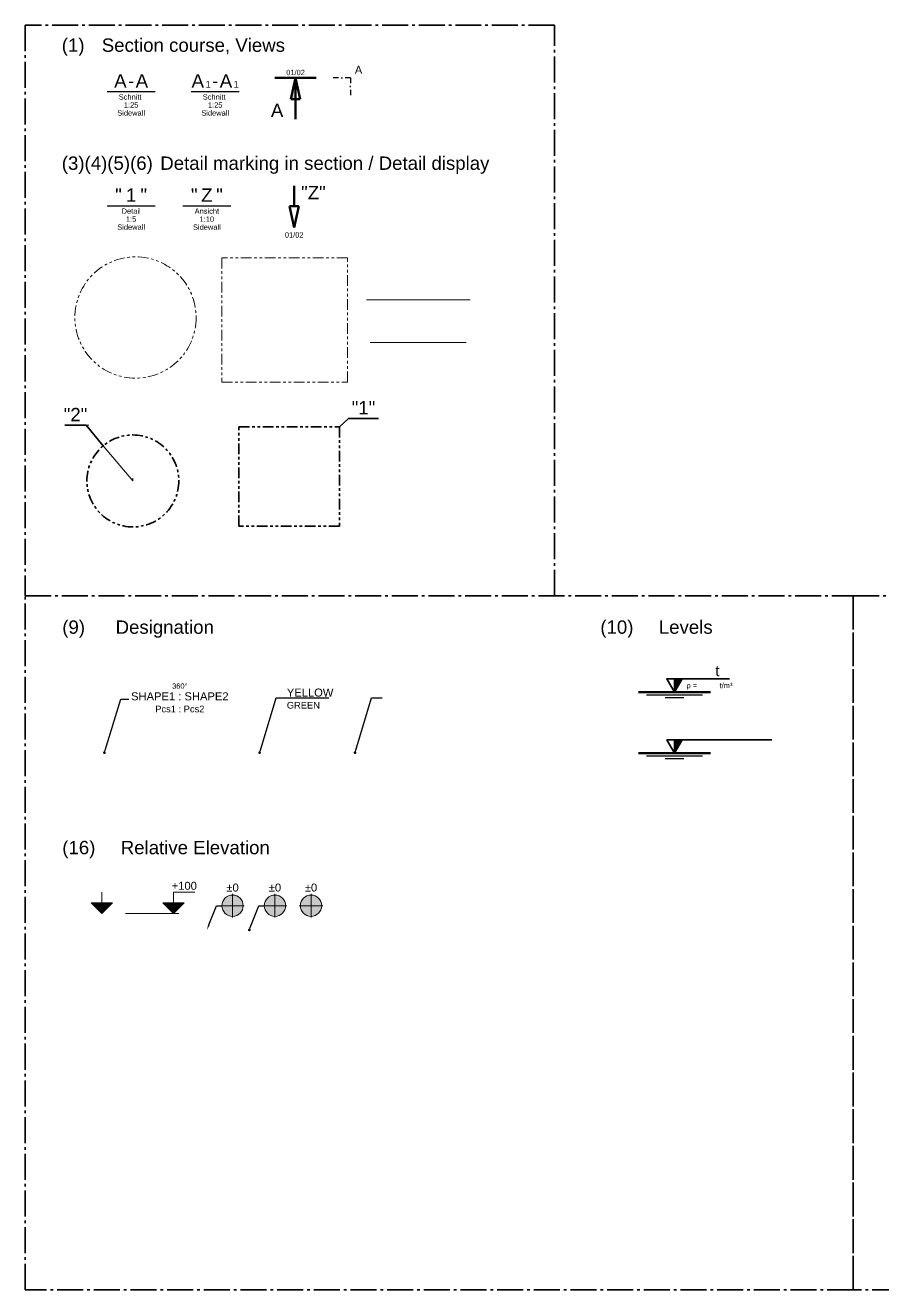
# Paper-space layout 'TEMPLATE' of a CAD drawing. Header units: millimetres. Extents: x 10 to 768, y 361 to 835.
# Drawn here: x 10.3 to 332.3, y 360.7 to 834.8 of the extents above; entities that cross this region are included whole.
import ezdxf
from ezdxf import colors
from ezdxf.entities.mleader import LeaderData, LeaderLine
from ezdxf.enums import TextEntityAlignment as Align
from ezdxf.math import Vec2, Vec3

# ---------------------------------------------------------------- set-up
doc = ezdxf.new("R2010")
doc.units = ezdxf.units.MM
doc.linetypes.add('ACDINTGB', pattern=[9, 4, -1, 1, -1, 1, -1])
doc.linetypes.add('AM_DIN_G_W050', pattern=[13.75, 9.75, -1.5, 1, -1.5])
for name, color, linetype in [('CDL_LANGUAGE_DE', 3, 'Continuous'), ('CDL_TITLE_BLOCK', 7, 'Continuous'), ('CDL_TITLE_BLOCK_GREEN', 3, 'Continuous'), ('CDL_TITLE_BLOCK_RED', 1, 'Continuous')]:
    doc.layers.add(name, color=color, linetype=linetype)
for name, color, linetype, lineweight in [('CDT_025', 3, 'Continuous', 25), ('CDT_035', 2, 'Continuous', 35), ('CDT_050', 1, 'Continuous', 50), ('CDT_070', 7, 'Continuous', 50), ('CDT_ANNOTATION', 4, 'Continuous', 18), ('CDT_DETAIL_01', 4, 'ACDINTGB', 18), ('CDT_DETAIL_02', 4, 'Amzigzag', 18), ('CDT_DETAIL_03', 2, 'ACDINTGB', 35), ('CDT_LEVEL', 4, 'Continuous', 18), ('Kontur_025', 3, 'Continuous', 25), ('Mitte_035', 2, 'AM_DIN_G_W050', 35)]:
    doc.layers.add(name, color=color, linetype=linetype, lineweight=lineweight)
for name, color, linetype, lineweight, true_color in [('CDT_HATCH_BLACK', 7, 'Continuous', 15, 0x000000), ('CDT_HATCH_WHITE', 7, 'Continuous', 15, 0xffffff), ('DEFINE_QUALITY', 7, 'Continuous', 18, 0x31dd76)]:
    doc.layers.add(name, color=color, linetype=linetype, lineweight=lineweight, true_color=true_color)
doc.layers.add('CDT_INVISIBLE', color=5, linetype='Continuous', lineweight=5, plot=False)
doc.styles.add('RHI_HEADER2017-H1_5', font='arial.ttf', dxfattribs={"height": 1.5})
doc.styles.add('RHI_HEADER2017-H2', font='arial.ttf', dxfattribs={"height": 2})
doc.styles.add('RHI_HEADER2017-H2_5', font='arial.ttf', dxfattribs={"height": 2.5})
doc.styles.add('RHI_HEADER2017-H3', font='arial.ttf', dxfattribs={"height": 3})
doc.styles.add('RHI_HEADER2017-H3_5', font='arial.ttf', dxfattribs={"height": 3.5})
doc.styles.add('RHI_HEADER2017-H4', font='arial.ttf', dxfattribs={"height": 4})
doc.styles.add('RHI_HEADER2017-H5', font='arial.ttf', dxfattribs={"height": 5})
doc.styles.get("Standard").update_dxf_attribs({"font": 'arial.ttf'})
doc.linetypes.add('Amzigzag', pattern='A,0.0001,[135,ltypeshp.shx,S=0.04,R=0,X=0,Y=0],-11', length=11.0001)

# ---------------------------------------------------------------- blocks, each defined once
blk = doc.blocks.new('CDT_LEVEL_01_REV00')
at = {"layer": 'CDT_HATCH_BLACK'}
h = blk.add_hatch(color=256, dxfattribs=at)
h.dxf.hatch_style = 1
h.paths.add_polyline_path([(0, 0), (0, 4), (-4, 4)])
at = {"layer": 'CDT_HATCH_WHITE'}
h = blk.add_hatch(color=256, dxfattribs=at)
h.dxf.hatch_style = 1
h.paths.add_polyline_path([(4, 4), (0, 4), (0, 0)])
at = {"layer": 'CDT_LEVEL'}
blk.add_lwpolyline([(0, 0), (-4, 4), (4, 4), (0, 0), (0, 8)], dxfattribs=at)
blk = doc.blocks.new('*U106')
at = {"layer": 'CDT_LEVEL'}
for p, q in [((18, 8), (26, 8)), ((18, 8), (18, 8)), ((0, 0), (20, 0))]:
    blk.add_line(p, q, dxfattribs=at)
blk.add_blockref('CDT_LEVEL_01_REV00', (18, 0), dxfattribs=at)
at = {"layer": 'CDT_LEVEL', "style": 'RHI_HEADER2017-H3'}
blk.add_attdef('NIVEAU', text='', height=3, dxfattribs=at).set_placement((22, 8), align=Align.BOTTOM_CENTER)
blk = doc.blocks.new('CDT_LEVEL_03_REV00')
at = {"layer": 'CDT_HATCH_BLACK', "transparency": 16777216}
h = blk.add_hatch(color=256, dxfattribs=at)
h.dxf.hatch_style = 1
h.paths.add_polyline_path([(-4, 0), (0, 0), (0, 4, 0.414214)])
h.paths.add_polyline_path([(0, -4, 0.414214), (4, 0), (0, 0)])
at = {"layer": 'CDT_HATCH_WHITE', "transparency": 16777216}
h = blk.add_hatch(color=256, dxfattribs=at)
h.dxf.hatch_style = 1
h.paths.add_polyline_path([(0, 0), (-4, 0, 0.414214), (0, -4)])
h.paths.add_polyline_path([(0, 4), (0, 0), (4, 0, 0.414214)])
at = {"layer": 'CDT_LEVEL', "transparency": 16777216}
for p, q in [((-4.4, 0), (4.4, 0)), ((0, -4.4), (0, 4.4))]:
    blk.add_line(p, q, dxfattribs=at)
blk.add_circle((0, 0), 4, dxfattribs=at)
at = {"layer": 'CDT_LEVEL', "transparency": 16777216, "style": 'RHI_HEADER2017-H3'}
blk.add_attdef('NIVEAU', text='', height=3, dxfattribs=at).set_placement((0, 4.4), align=Align.BOTTOM_CENTER)
blk = doc.blocks.new('_Dot')
at = {"color": 0, "linetype": 'ByBlock', "lineweight": -2}
blk.add_line((-0.5, 0), (-1, 0), dxfattribs=at)
at = {"color": 0, "linetype": 'ByBlock', "const_width": 0.5}
blk.add_lwpolyline([(-0.25, 0, 1), (0.25, 0, 1)], format="xyb", close=True, dxfattribs=at)
blk = doc.blocks.new('*U114')
at = {"layer": 'CDT_DETAIL_03', "linetype": 'Continuous'}
blk.add_line((-25.51, 20.87), (-17.51, 20.87), dxfattribs=at)
blk.add_lwpolyline([(-11.08, 13.21), (-17.51, 20.87)], dxfattribs=at)
at = {"layer": 'CDT_DETAIL_03'}
blk.add_circle((0, 0), 17.24, dxfattribs=at)
at = {"layer": 'CDT_INVISIBLE'}
for p, q in [((-17.51, 20.87), (-16.51, 20.87)), ((0, 0), (-11.08, 13.21))]:
    blk.add_line(p, q, dxfattribs=at)
blk.add_lwpolyline([(0, 0), (0, 1)], dxfattribs=at)
at = {"layer": 'CDT_DETAIL_03', "style": 'RHI_HEADER2017-H5'}
blk.add_attdef('DETAIL', text='', height=5, dxfattribs=at).set_placement((-21.51, 20.87), align=Align.BOTTOM_CENTER)
blk = doc.blocks.new('*U116')
at = {"layer": 'CDT_050'}
blk.add_hatch(color=256, dxfattribs=at).paths.add_polyline_path([(-1.75, -8), (0, -8), (0, 0)])
for p, q in [((-7.75, 0), (7.75, 0)), ((0, 0), (-1.75, -8)), ((1.75, -8), (0, 0)), ((0, 0), (0, -15.5)), ((-1.75, -8), (1.75, -8))]:
    blk.add_line(p, q, dxfattribs=at)
at = {"layer": 'CDT_035', "style": 'RHI_HEADER2017-H2'}
blk.add_attdef('SHEET', text='', height=2, dxfattribs=at).set_placement((0, 3.04), align=Align.TOP_CENTER)
at = {"layer": 'CDT_070'}
for tag, p, height, style in [('MARK', (-9.25, -14.66), 5, 'RHI_HEADER2017-H5'), ('NUMBER', (-3.74, -14.66), 2.5, 'RHI_HEADER2017-H2_5')]:
    blk.add_attdef(tag, p, '', height=height, dxfattribs=dict(at, style=style))
blk = doc.blocks.new('CDT_TITLE_SECTION_01_REV00')
at = {"layer": 'CDL_TITLE_BLOCK_RED', "color": 1}
blk.add_line((-9, 0), (9, 0), dxfattribs=at)
at = {"layer": 'CDL_LANGUAGE_DE', "style": 'RHI_HEADER2017-H2'}
blk.add_text('Schnitt ', height=2, dxfattribs=at).set_placement((0, -1), align=Align.TOP_CENTER)
at = {"layer": 'CDL_TITLE_BLOCK', "style": 'RHI_HEADER2017-H5'}
blk.add_text('-', height=5, dxfattribs=at).set_placement((0, 0.02), align=Align.BOTTOM_CENTER)
blk.add_attdef('MARK1', text='', height=5, dxfattribs=at).set_placement((-1.7, 0.02), align=Align.BOTTOM_RIGHT)
blk.add_attdef('MARK2', text='', height=5, dxfattribs=at).set_placement((1.7, 0.02), align=Align.BOTTOM_LEFT)
at = {"layer": 'CDL_TITLE_BLOCK_GREEN', "style": 'RHI_HEADER2017-H2'}
for tag, p in [('SCALE', (0, -5)), ('RELATED_SHEET', (0, -8))]:
    blk.add_attdef(tag, text='', height=2, dxfattribs=at).set_placement(p, align=Align.MIDDLE_CENTER)
blk = doc.blocks.new('CDT_TITLE_SECTION_02_REV00')
at = {"layer": 'CDL_TITLE_BLOCK_RED', "color": 1}
blk.add_line((-9, 0), (9, 0), dxfattribs=at)
at = {"layer": 'CDL_LANGUAGE_DE', "style": 'RHI_HEADER2017-H2'}
blk.add_text('Schnitt ', height=2, dxfattribs=at).set_placement((0, -1), align=Align.TOP_CENTER)
at = {"layer": 'CDL_TITLE_BLOCK', "style": 'RHI_HEADER2017-H5'}
blk.add_text('-', height=5, dxfattribs=at).set_placement((0, 0.02), align=Align.BOTTOM_CENTER)
at = {"layer": 'CDL_TITLE_BLOCK'}
for tag, height, style, p in [('MARK1', 5, 'RHI_HEADER2017-H5', (-4.2, 0.02)), ('NR1', 2.5, 'RHI_HEADER2017-H3_5', (-1.7, 0.76))]:
    blk.add_attdef(tag, text='', height=height, dxfattribs=dict(at, style=style)).set_placement(p, align=Align.BOTTOM_RIGHT)
for tag, height, style, p in [('MARK2', 5, 'RHI_HEADER2017-H5', (1.7, 0.02)), ('NR2', 2.5, 'RHI_HEADER2017-H3_5', (6.92, 0.76))]:
    blk.add_attdef(tag, text='', height=height, dxfattribs=dict(at, style=style)).set_placement(p, align=Align.BOTTOM_LEFT)
at = {"layer": 'CDL_TITLE_BLOCK_GREEN', "style": 'RHI_HEADER2017-H2'}
for tag, p in [('SCALE', (0, -5)), ('SHEET', (0, -8))]:
    blk.add_attdef(tag, text='', height=2, dxfattribs=at).set_placement(p, align=Align.MIDDLE_CENTER)
blk = doc.blocks.new('CDT_TITLE_DETAIL_REV00')
at = {"layer": 'CDL_TITLE_BLOCK_RED', "color": 1}
blk.add_line((-9, 0), (9, 0), dxfattribs=at)
at = {"layer": 'CDL_LANGUAGE_DE', "style": 'RHI_HEADER2017-H2'}
blk.add_text('Detail', height=2, dxfattribs=at).set_placement((0, -1), align=Align.TOP_CENTER)
at = {"layer": 'CDL_TITLE_BLOCK', "style": 'RHI_HEADER2017-H5'}
blk.add_text('"', height=5, dxfattribs=at).set_placement((-3.5, 0.02), align=Align.BOTTOM_RIGHT)
at = {"layer": 'CDL_TITLE_BLOCK', "style": 'RHI_HEADER2017-H5', "text_generation_flag": 2}
blk.add_text('"', height=5, dxfattribs=at).set_placement((3.5, 0.02), align=Align.BOTTOM_RIGHT)
at = {"layer": 'CDL_TITLE_BLOCK', "style": 'RHI_HEADER2017-H5'}
blk.add_attdef('DETAIL', text='', height=5, dxfattribs=at).set_placement((0, 0.02), align=Align.BOTTOM_CENTER)
at = {"layer": 'CDL_TITLE_BLOCK_GREEN', "style": 'RHI_HEADER2017-H2'}
for tag, p in [('SCALE', (0, -5)), ('COMMENT', (0, -8))]:
    blk.add_attdef(tag, text='', height=2, dxfattribs=at).set_placement(p, align=Align.MIDDLE_CENTER)
blk = doc.blocks.new('CDT_TITLE_VIEW_REV00')
at = {"layer": 'CDL_TITLE_BLOCK_RED', "color": 1}
blk.add_line((-9, 0), (9, 0), dxfattribs=at)
at = {"layer": 'CDL_LANGUAGE_DE', "style": 'RHI_HEADER2017-H2'}
blk.add_text('Ansicht', height=2, dxfattribs=at).set_placement((0, -1), align=Align.TOP_CENTER)
at = {"layer": 'CDL_TITLE_BLOCK', "style": 'RHI_HEADER2017-H5'}
blk.add_text('"', height=5, dxfattribs=at).set_placement((-3.5, 0.02), align=Align.BOTTOM_RIGHT)
at = {"layer": 'CDL_TITLE_BLOCK', "style": 'RHI_HEADER2017-H5', "text_generation_flag": 2}
blk.add_text('"', height=5, dxfattribs=at).set_placement((3.5, 0.02), align=Align.BOTTOM_RIGHT)
at = {"layer": 'CDL_TITLE_BLOCK', "style": 'RHI_HEADER2017-H5'}
blk.add_attdef('VIEW', text='', height=5, dxfattribs=at).set_placement((0, 0.02), align=Align.BOTTOM_CENTER)
at = {"layer": 'CDL_TITLE_BLOCK_GREEN', "style": 'RHI_HEADER2017-H2'}
for tag, p in [('SCALE', (0, -5)), ('COMMENT', (0, -8))]:
    blk.add_attdef(tag, text='', height=2, dxfattribs=at).set_placement(p, align=Align.MIDDLE_CENTER)
blk = doc.blocks.new('*U122')
at = {"layer": 'CDL_TITLE_BLOCK_RED'}
for p, q in [((0, 0), (-2, 0)), ((0, 0), (0, -2)), ((-4.5, 0), (-6.5, 0)), ((-3.5, 0), (-3, 0)), ((0, -3.5), (0, -3)), ((0, -4.5), (0, -6.5))]:
    blk.add_line(p, q, dxfattribs=at)
at = {"layer": 'CDL_TITLE_BLOCK'}
for tag, p, height, style in [('MARK', (1.6, 1.53), 3, 'RHI_HEADER2017-H3'), ('NUMBER', (4.89, 1.5), 1.5, 'RHI_HEADER2017-H1_5')]:
    blk.add_attdef(tag, p, '', height=height, dxfattribs=dict(at, style=style))
blk = doc.blocks.new('*U124')
at = {"layer": 'CDT_050'}
for p, q in [((0, 8), (0, 15.5)), ((1.75, 8), (-1.75, 8)), ((-1.75, 8), (0, 0)), ((0, 0), (1.75, 8))]:
    blk.add_line(p, q, dxfattribs=at)
at = {"layer": 'CDT_035', "style": 'RHI_HEADER2017-H2'}
blk.add_attdef('SHEET', text='', height=2, dxfattribs=at).set_placement((0, -1.85), align=Align.TOP_CENTER)
at = {"layer": 'CDT_070', "style": 'RHI_HEADER2017-H5'}
blk.add_attdef('MARK', (2.6, 10.52), '', height=5, dxfattribs=at)
blk = doc.blocks.new('*U131')
at = {"layer": 'CDT_035', "linetype": 'Continuous'}
blk.add_hatch(color=256, dxfattribs=at).paths.add_polyline_path([(0, 0), (2.89, 5), (0, 5)])
at = {"layer": 'CDT_025'}
for points in [[(-10.5, -1), (10.5, -1)], [(-3.5, -2), (3.5, -2)]]:
    blk.add_lwpolyline(points, dxfattribs=at)
at = {"layer": 'CDT_035', "linetype": 'Continuous'}
for points in [[(20.6, 5), (-2.89, 5), (0, 0), (0, 5)], [(0, 0), (2.89, 5), (0, 5), (0, 0)]]:
    blk.add_lwpolyline(points, dxfattribs=at)
at = {"layer": 'CDT_050'}
blk.add_lwpolyline([(-13.5, 0), (13.5, 0)], dxfattribs=at)
at = {"layer": 'CDT_035', "style": 'RHI_HEADER2017-H2'}
for s, p in [('ρ =', (4.5, 1.5)), ('t/m³', (16.92, 1.5))]:
    blk.add_text(s, height=2, dxfattribs=at).set_placement(p)
blk.add_attdef('DENSITY', text='', height=2, dxfattribs=at).set_placement((15.92, 1.5), align=Align.RIGHT)
at = {"layer": 'CDT_050', "style": 'RHI_HEADER2017-H4'}
blk.add_text('t', height=4, dxfattribs=at).set_placement((15.31, 6))
blk.add_attdef('WEIGHT', text='', height=4, dxfattribs=at).set_placement((14.31, 6), align=Align.RIGHT)
blk = doc.blocks.new('*U132')
at = {"layer": 'CDT_035', "linetype": 'Continuous'}
blk.add_hatch(color=256, dxfattribs=at).paths.add_polyline_path([(0, 0), (2.89, 5), (0, 5)])
at = {"layer": 'CDT_025'}
for points in [[(-10.5, -1), (10.5, -1)], [(-3.5, -2), (3.5, -2)]]:
    blk.add_lwpolyline(points, dxfattribs=at)
at = {"layer": 'CDT_035', "linetype": 'Continuous'}
for points in [[(36.53, 5), (-2.89, 5), (0, 0), (0, 5)], [(0, 0), (2.89, 5), (0, 5), (0, 0)]]:
    blk.add_lwpolyline(points, dxfattribs=at)
at = {"layer": 'CDT_050'}
blk.add_lwpolyline([(-13.5, 0), (13.5, 0)], dxfattribs=at)
at = {"layer": 'CDT_025', "style": 'RHI_HEADER2017-H4'}
blk.add_attdef('LEVEL_DESCRIPTION', (3.13, 6.13), '', height=4, dxfattribs=at)

psp = doc.layouts.new('TEMPLATE')

# ---------------------------------------------------------------- linework, layer by layer
at = {"layer": 'CDT_DETAIL_01'}
psp.add_lwpolyline([(84.01, 701.04), (131.11, 701.04), (131.11, 747.56), (84.01, 747.56)], close=True, dxfattribs=at)
psp.add_circle((51.66, 725.21), 22.73, dxfattribs=at)
at = {"layer": 'CDT_DETAIL_02'}
for p, q in [((138.23, 731.79), (177.23, 731.79)), ((139.73, 715.82), (175.73, 715.82))]:
    psp.add_line(p, q, dxfattribs=at)
at = {"layer": 'CDT_DETAIL_03'}
psp.add_lwpolyline([(90.44, 684.18), (128.13, 684.18), (128.13, 646.97), (90.44, 646.97)], close=True, dxfattribs=at)
at = {"layer": 'CDT_DETAIL_03', "linetype": 'Continuous'}
psp.add_lwpolyline([(128.13, 684.18), (131.49, 687.41), (142.85, 687.41)], dxfattribs=at)
at = {"layer": 'Mitte_035'}
for points in [[(10.32, 620.87), (208.86, 620.87), (208.86, 834.79), (10.32, 834.79)], [(10.32, 620.87), (320.79, 620.87), (320.79, 360.71), (10.32, 360.71)], [(320.79, 620.87), (557.63, 620.87), (557.63, 360.71), (320.79, 360.71)]]:
    psp.add_lwpolyline(points, close=True, dxfattribs=at)

# ---------------------------------------------------------------- block references
for name, p, values in [('CDT_TITLE_SECTION_01_REV00', (50.02, 809.92), {'MARK1': 'A', 'MARK2': 'A', 'SCALE': '1:25', 'RELATED_SHEET': 'Sidewall'}), ('CDT_TITLE_SECTION_02_REV00', (81.55, 809.92), {'MARK1': 'A', 'NR1': '1', 'MARK2': 'A', 'NR2': '1', 'SCALE': '1:25', 'SHEET': 'Sidewall'}), ('CDT_TITLE_DETAIL_REV00', (50.02, 767.12), {'DETAIL': '1', 'SCALE': '1:5', 'COMMENT': 'Sidewall'}), ('CDT_TITLE_VIEW_REV00', (78.42, 767.1), {'VIEW': 'Z', 'SCALE': '1:10', 'COMMENT': 'Sidewall'}), ('*U124', (111.17, 759.03), {'MARK': '"Z"', 'SHEET': '01/02'})]:
    psp.add_blockref(name, p).add_auto_attribs(values)
ref = psp.add_blockref('*U116', (111.69, 815.06))
ref.add_attrib('MARK', 'A', (102.44, 800.4), dxfattribs={"layer": 'CDT_070', "height": 5, "style": 'RHI_HEADER2017-H5'})
ref.add_attrib('SHEET', '01/02', dxfattribs={"layer": 'CDT_035', "height": 2, "style": 'RHI_HEADER2017-H2'}).set_placement((111.69, 818.09), align=Align.TOP_CENTER)
ref = psp.add_blockref('*U122', (132.3, 815.08))
ref.add_attrib('MARK', 'A', (133.9, 816.6), dxfattribs={"layer": 'CDL_TITLE_BLOCK', "height": 3, "style": 'RHI_HEADER2017-H3'})
at = {"layer": 'CDT_DETAIL_03'}
psp.add_blockref('*U114', (50.67, 663.95), dxfattribs=at).add_auto_attribs({'DETAIL': '"2"'})
at = {"layer": 'CDT_LEVEL'}
for name, p in [('*U131', (253.81, 584.75)), ('CDT_LEVEL_01_REV00', (39, 501.76))]:
    psp.add_blockref(name, p, dxfattribs=at)
for name, p, values in [('*U106', (47.96, 501.76), {'NIVEAU': '+100'}), ('CDT_LEVEL_03_REV00', (117.48, 504.69), {'NIVEAU': '%%p0'})]:
    psp.add_blockref(name, p, dxfattribs=at).add_auto_attribs(values)
at = {"layer": 'Kontur_025'}
psp.add_blockref('*U132', (253.84, 561.93), dxfattribs=at)

# ---------------------------------------------------------------- texts
at = {"layer": 'CDT_DETAIL_03', "linetype": 'Continuous', "style": 'RHI_HEADER2017-H5'}
psp.add_text('"1"', height=5, dxfattribs=at).set_placement((137.17, 687.41), align=Align.BOTTOM_CENTER)
at = {"layer": 'Mitte_035', "char_height": 5, "attachment_point": 1}
for s, width, heights, insert in [('\\pxi-3,l4,t4;(1)^ISection course, Views', 93.2011, [7.36], (19.01, 829.84)), ('\\pxi-4,l5,t5;(3)(4)(5)(6)^I Detail marking in section / Detail display', 167.8169, [3.42], (19.01, 785.59)), ('\\pxi-4,l4,t4;(9)^IDesignation', 93.2011, [7.36], (24.19, 611.64)), ('\\pxi-3.17599,l3.17599,t4;(10)^I Levels', 93.2011, [7.36], (225.99, 611.64)), ('\\pxi-5,l5,t4,5,6;(16)^I Relative Elevation', 104.1314, [5.53], (24.19, 528.99))]:
    psp.add_mtext_dynamic_manual_height_columns(s, width=width, gutter_width=35, heights=heights, dxfattribs=dict(at, insert=insert))

# ---------------------------------------------------------------- leaders
at = {"layer": 'CDT_ANNOTATION'}
ml = psp.add_multileader_mtext('Standard', dxfattribs=at)
ml.set_content('\\pxsm1,qc;{\\H0.8x;\\C3;360°\\H0.83334x;\\P\\H1.79999x;\\C2;SHAPE1 : SHAPE2\\P}Pcs1 : Pcs2', color=2)
ml.set_leader_properties(color=256, linetype='ByLayer')
ml.set_arrow_properties(name='DOT')
ml.build(insert=Vec2(0, 0))
ml.multileader.update_dxf_attribs({"text_left_attachment_type": 2, "text_right_attachment_type": 2, "dogleg_length": 3, "arrow_head_size": 1})
ctx = ml.context
ctx.base_point, ctx.char_height, ctx.arrow_head_size, ctx.landing_gap_size, ctx.plane_origin = Vec3(49.2, 582.16), 2.5, 1, 1, Vec3(33.35, 559.07)
ctx.left_attachment, ctx.right_attachment, ctx.text_align_type = 2, 2, 1
notes = []
notes.append((ctx, [(0, (1, 1, 0), (46.2, 582.16), (1, 0), 3, [(0, [(40, 562.06)], 0, [])])]))
ctx.mtext.insert, ctx.mtext.alignment, ctx.mtext.flow_direction = Vec3(68.28, 588.03), 2, 5
ml = psp.add_multileader_mtext('Standard', dxfattribs=at)
ml.set_content('YELLOW\\P\\pxql;{\\H0.83333x;\\C3;GREEN}', color=2)
ml.set_leader_properties(color=256)
ml.set_arrow_properties(name='DOT')
ml.build(insert=Vec2(0, 0))
ml.multileader.update_dxf_attribs({"text_left_attachment_type": 6, "text_right_attachment_type": 6, "dogleg_length": 2, "arrow_head_size": 1})
ctx = ml.context
ctx.base_point, ctx.char_height, ctx.arrow_head_size, ctx.plane_origin = Vec3(106.41, 582.6), 3, 1, Vec3(101.04, 572.23)
ctx.left_attachment, ctx.right_attachment = 6, 6
notes.append((ctx, [(0, (1, 1, 0), (104.41, 582.6), (1, 0), 2, [(0, [(98.19, 562.08)], 0, [])])]))
ctx.mtext.insert, ctx.mtext.flow_direction = Vec3(108.41, 586.1), 5
at = {"layer": 'CDT_LEVEL'}
ml = psp.add_multileader_block('Standard', dxfattribs=at)
ml.set_content('CDT_LEVEL_03_REV00', color=256)
ml.set_attribute('NIVEAU', '%%p0', width=0)
ml.set_leader_properties(color=4)
ml.build(insert=Vec2(0, 0))
ml.multileader.update_dxf_attribs({"text_right_attachment_type": 6, "dogleg_length": 2, "arrow_head_size": 2, "block_connection_type": 1})
ctx = ml.context
ctx.base_point, ctx.char_height, ctx.arrow_head_size, ctx.plane_origin = Vec3(84.05, 504.69), 2.5, 2, Vec3(78.44, 495.61)
ctx.right_attachment, ctx.attachment_type = 6, 1
notes.append((ctx, [(0, (1, 1, 0), (82.05, 504.69), (1, 0), 2, [(0, [(78.44, 495.61)], 0, [])])]))
ctx.block.insert = Vec3(88.05, 504.69)
ml = psp.add_multileader_block('Standard', dxfattribs=at)
ml.set_content('CDT_LEVEL_03_REV00', color=256)
ml.set_attribute('NIVEAU', '%%p0', width=0)
ml.set_leader_properties(color=4)
ml.set_arrow_properties(name='DOT')
ml.build(insert=Vec2(0, 0))
ml.multileader.update_dxf_attribs({"text_right_attachment_type": 6, "dogleg_length": 2, "arrow_head_size": 1, "block_connection_type": 1})
ctx = ml.context
ctx.base_point, ctx.char_height, ctx.arrow_head_size, ctx.plane_origin = Vec3(99.96, 504.69), 2.5, 1, Vec3(94.35, 495.61)
ctx.right_attachment, ctx.attachment_type = 6, 1
notes.append((ctx, [(0, (1, 1, 0), (97.96, 504.69), (1, 0), 2, [(0, [(94.35, 495.61)], 0, [])])]))
ctx.block.insert = Vec3(103.96, 504.69)
at = {"layer": 'DEFINE_QUALITY'}
ml = psp.add_multileader_mtext('Standard', dxfattribs=at)
ml.set_content('', color=2)
ml.set_leader_properties(color=4)
ml.set_arrow_properties(name='DOT')
ml.build(insert=Vec2(0, 0))
ml.multileader.update_dxf_attribs({"text_left_attachment_type": 6, "text_right_attachment_type": 6, "dogleg_length": 2, "arrow_head_size": 1})
ctx = ml.context
ctx.base_point, ctx.char_height, ctx.arrow_head_size, ctx.plane_origin = Vec3(142.2, 582.6), 3, 1, Vec3(136.83, 572.23)
ctx.left_attachment, ctx.right_attachment = 6, 6
notes.append((ctx, [(0, (1, 1, 0), (140.2, 582.6), (1, 0), 2, [(0, [(133.98, 562.08)], 0, [])])]))
ctx.mtext.insert, ctx.mtext.flow_direction = Vec3(144.2, 586.1), 5
for ctx, leaders in notes:
    for number, flags, end, landing, length, lines in leaders:
        leader = LeaderData()
        leader.index, (leader.has_last_leader_line, leader.has_dogleg_vector, leader.attachment_direction) = number, flags
        leader.last_leader_point, leader.dogleg_vector, leader.dogleg_length = Vec3(end), Vec3(landing), length
        for number, points, colour, breaks in lines:
            line = LeaderLine()
            line.index, line.vertices, line.color, line.breaks = number, Vec3.list(points), colors.encode_raw_color(colour), breaks
            leader.lines.append(line)
        ctx.leaders.append(leader)

doc.saveas('drawing.dxf')
